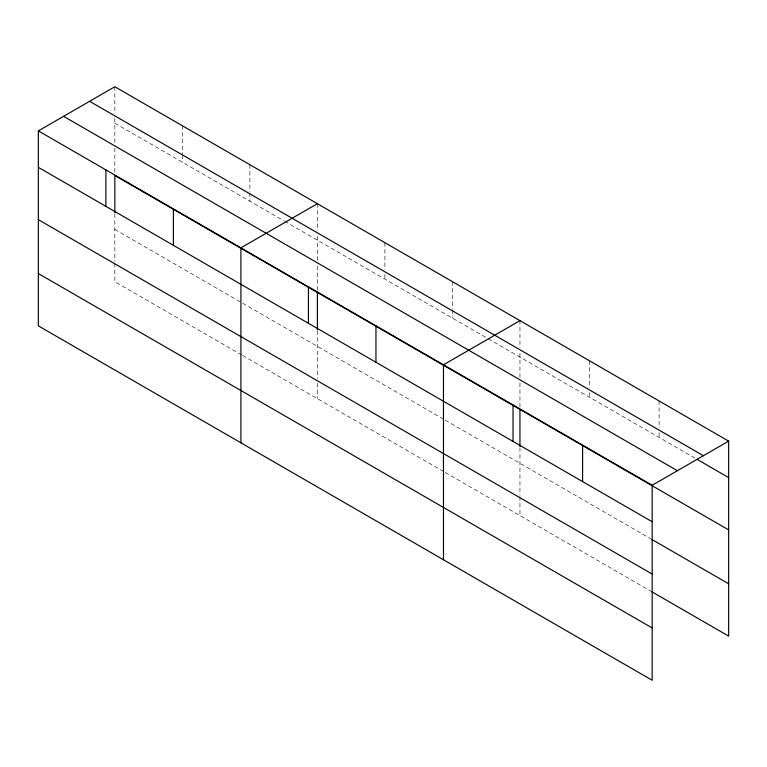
<?xml version="1.0" encoding="UTF-8"?>
<svg xmlns="http://www.w3.org/2000/svg" width="767" height="767" viewBox="0 0 767 767"><rect width="100%" height="100%" fill="white"/><g stroke="black" fill="none" stroke-linecap="round" stroke-linejoin="round"><path stroke-width="0.58" stroke-dasharray="3.83 2.88" d="M317.394 290.089L317.394 265.123M317.394 260.368L317.394 235.45M519.949 407.028L519.949 382.062M519.949 377.316L519.949 352.398M114.829 123.209L283.627 220.666M284.653 221.251L487.218 338.199M488.234 338.793L694.892 458.1M114.829 229.41L241.691 302.649M242.708 303.243L444.246 419.597M445.272 420.182L650.895 538.904M241.691 354.958L114.829 281.719L114.829 262.697M242.708 355.543L444.246 471.906M445.272 472.491L650.895 591.213M659.083 400.968L659.083 428.015M659.083 432.722L659.083 437.43M589.516 360.797L589.516 387.853M589.516 392.56L589.516 397.268M519.949 320.635L519.949 347.691M519.949 447.736L519.949 495.396M519.949 496.585L519.949 515.606M452.434 281.652L452.434 308.708M452.434 309.887L452.434 318.123M384.909 242.669L384.909 269.725M384.909 274.433L384.909 279.14M317.394 203.686L317.394 230.742M317.394 330.788L317.394 378.457M317.394 383.212L317.394 398.667M249.869 164.704L249.869 191.76M249.869 192.939L249.869 201.175M182.354 125.721L182.354 153.956M182.354 155.135L182.354 162.192M114.829 86.748L114.829 113.794M114.829 118.501L114.829 143.419M114.829 148.175L114.829 173.141M114.829 213.84L114.829 261.509"/><path stroke-width="1.15" d="M652.171 574.052L652.171 485.281L38.35 130.898L38.35 325.87L652.171 680.252L652.171 574.052L38.35 219.669M651.921 591.808L728.65 636.102L728.65 441.13L114.829 86.748L38.35 130.898M317.394 203.686L240.915 247.846L240.915 442.818M519.949 320.635L443.47 364.795L443.47 559.766M652.171 485.281L728.65 441.13M89.595 101.311L703.416 455.703M696.935 459.28L728.65 477.592M63.584 116.325L677.405 470.708M728.65 529.901L114.829 175.518L114.829 212.641M38.35 167.359L652.171 521.752M651.921 539.498L728.65 583.792M38.35 273.56L652.171 627.952M582.604 445.119L582.604 481.58M519.949 409.405L519.949 446.538M513.037 404.957L513.037 441.418M375.955 325.812L375.955 362.273M317.394 292.467L317.394 329.589M308.43 286.829L308.43 323.291M173.39 208.864L173.39 245.325M105.875 169.881L105.875 206.342"/></g></svg>
